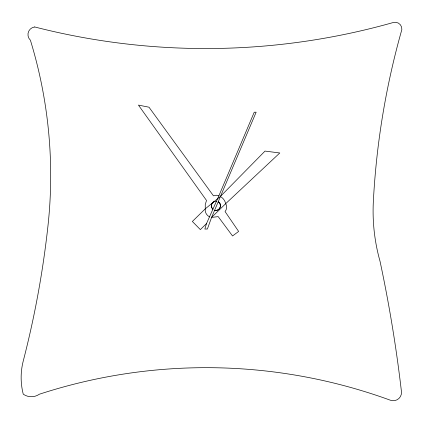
<?xml version="1.0" encoding="UTF-8"?>
<svg xmlns="http://www.w3.org/2000/svg" width="423" height="423" viewBox="0 0 423 423"><rect width="100%" height="100%" fill="white"/><g stroke="black" fill="none" stroke-linecap="round" stroke-linejoin="round"><path stroke-width="0.63" d="M206.503 223.582L204.843 229.033L207.381 229.033L211.585 217.417L256.142 112.201L254.239 112.201L218.86 195.849L206.503 223.582L200.349 229.61L192.365 221.462L205.266 208.825L220.362 196.478L265.02 151.085L279.788 152.978L225.692 203.659L211.585 217.417L218.189 216.624L232.534 235.96L238.641 231.434L225.052 211.553C226.908 209.401 227.172 206.086 225.692 203.659A10.998 10.998 0 0 0 220.362 196.478M213.62 201.877C211.008 203.326 210.649 207.333 212.959 209.226A4.542 4.542 0 0 1 213.62 201.877L216.375 201.269M218.86 195.849L216.169 195.22L213.478 195.849L148.996 107.204L138.437 105.094L206.503 200.444L205.255 204.542L205.266 208.825A7.519 7.519 0 0 0 209.686 216.872M220.52 205.314C220.854 208.476 217.586 211.22 214.535 210.347A4.801 4.801 0 0 0 218.194 201.581L219.812 203.162L220.52 205.314M34.675 26.956A688.491 688.491 0 0 0 393.274 22.509A6.752 6.752 0 0 1 401.163 32.021A777.934 777.934 0 0 0 373.35 201.464A185.105 185.105 0 0 0 380.034 261.287A1391.273 1391.273 0 0 1 401.522 392.274A8.286 8.286 0 0 1 390.397 400.227A537.496 537.496 0 0 0 39.424 394.199A14.144 14.144 0 0 1 23.265 394.199A66.432 66.432 0 0 1 23.265 360.935A952.083 952.083 0 0 0 47.952 225.998A462.699 462.699 0 0 0 30.403 40.222A7.693 7.693 0 0 1 34.675 26.956"/></g></svg>
